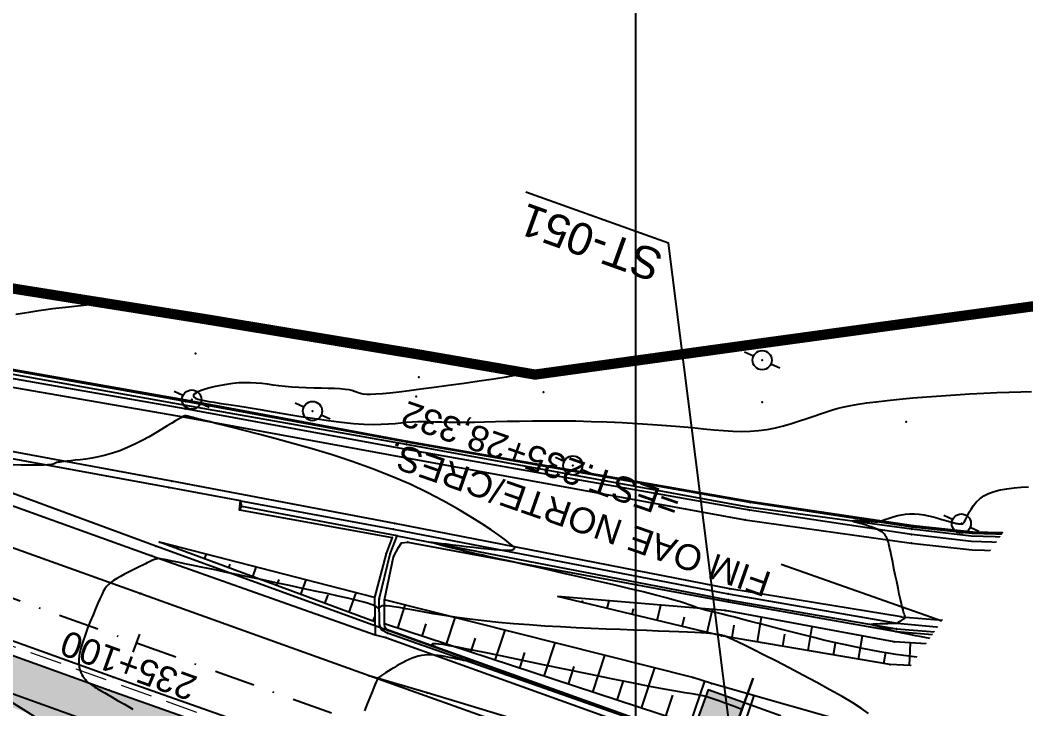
# Model space of a CAD drawing. Header units: metres. Extents: x 820373 to 834957, y 7564678 to 7566875.
# Drawn here: x 821752 to 821830.4, y 7564832.7 to 7564886.4 of the extents above; entities that cross this region are included whole.
import ezdxf
from ezdxf.enums import TextEntityAlignment as Align

# ---------------------------------------------------------------- set-up
doc = ezdxf.new("R2010")
doc.units = ezdxf.units.M
for name, pattern in [('XREF_GEO$0$DASHDOT', [25.4, 12.7, -6.35, 0, -6.35]), ('XREF_GEO$0$DASHED2', [0.375, 0.25, -0.125]), ('XREF_GEO$0$DGNStyle3', [83.551646, 59.679747, -23.871899]), ('XREF_GEO$0$DIVIDE', [1.25, 0.5, -0.25, 0, -0.25, 0, -0.25])]:
    doc.linetypes.add(name, pattern=pattern)
for name, color, linetype in [('P-MALHA-IMPAR', 1, 'Continuous'), ('P-WIPEOUT1', 5, 'Continuous'), ('P-WIPEOUT2', 2, 'Continuous'), ('XREF_GEO$0$F-HZ-BORDO', 165, 'Continuous'), ('XREF_GEO$0$F-HZ-EIXO', 42, 'XREF_GEO$0$DASHDOT'), ('XREF_GEO$0$F-HZ-ESTACA', 73, 'Continuous'), ('XREF_GEO$0$F-HZ-FAIXA-DOMINIO-EXIST', 252, 'XREF_GEO$0$DIVIDE'), ('XREF_GEO$0$F-HZ-PTO-NOTAVEL', 42, 'Continuous'), ('XREF_PAV$0$P-TH01_FXAD_227.95_237.15_C_PAV.TIPO-V', 214, 'Continuous'), ('XREF_SON$0$P-ST_PROGRAMADA', 176, 'Continuous'), ('XREF_TOP$0$T-DI-CERCA_DE_ARAME', 23, 'XREF_TOP$0$CERCA_DE_ARAME'), ('XREF_TOP$0$T-EU-POSTE', 23, 'Continuous'), ('XREF_TOP$0$T-HD-VALETA_SARJETA', 132, 'Continuous'), ('XREF_TOP$0$T-HG-BARRANCO', 23, 'Continuous'), ('XREF_TOP$0$T-HG-CRISTA', 23, 'Continuous'), ('XREF_TOP$0$T-HG-PÉ', 23, 'Continuous'), ('XREF_TOP$0$T-HM-COTA', 252, 'Continuous'), ('XREF_TOP$0$T-HM-CURVA_INTERMEDIÁRIA', 252, 'Continuous'), ('XREF_TOP$0$T-SI-FAIXA', 23, 'Continuous'), ('XREF_TOP$0$T-SV-GUARD_RAIL', 23, 'Continuous'), ('XREF_TOP$0$T-SV-RUA_PAVIMENTADA', 23, 'Continuous')]:
    doc.layers.add(name, color=color, linetype=linetype)
doc.layers.add('XREF_GEO$0$F-HZ-FAIXA', color=11, linetype='XREF_GEO$0$DGNStyle3', lineweight=0)
doc.styles.add('XREF_GEO$0$ARIAL', font='arial.ttf')
doc.styles.add('XREF_SON$0$ARIAL-1', font='arial.ttf')
doc.styles.add('XREF_TOP$0$ROMANS', font='arial.ttf', dxfattribs={"height": 1.5})
doc.styles.add('XREF_TOP$0$Standard', font='arial.ttf')
doc.linetypes.add('XREF_TOP$0$CERCA_DE_ARAME', pattern='A,0.15,-0.05,["X",XREF_TOP$0$Standard,S=0.05,R=0,X=-0.0175,Y=-0.025],-0.05', length=0.25)

# ---------------------------------------------------------------- blocks, each defined once
blk = doc.blocks.new('MALHA-IMPAR')
at = {"layer": 'P-MALHA-IMPAR'}
blk.add_line((821800, 7564698.534), (821800, 7564949.087), dxfattribs=at)
blk = doc.blocks.new('XREF_TOP$0$PONTO')
at = {"layer": 'XREF_TOP$0$T-HM-COTA'}
blk.add_point((0, 0), dxfattribs=at)
blk = doc.blocks.new('XREF_TOP$0$POSTE 01')
for points in [[(-1.5, 0), (-0.75, 0)], [(0.75, 0), (1.5, 0)]]:
    blk.add_lwpolyline(points)
blk.add_circle((0, 0), 0.75)
at = {"style": 'XREF_TOP$0$ROMANS'}
blk.add_attdef('PST', text='', height=1.5, dxfattribs=at).set_placement((2.25, 0), align=Align.MIDDLE_LEFT)
blk = doc.blocks.new('XREF_TOP')
at = {"layer": 'XREF_TOP$0$T-DI-CERCA_DE_ARAME', "ltscale": 20}
for p, q in [((821766.281, 7564863.101, 846.334), (821747.317, 7564866.118, 845.489)), ((821842.453, 7564865.627, 847.536), (821820.689, 7564862.684, 847.13)), ((821783.114, 7564860.313, 846.712), (821766.281, 7564863.101, 846.334)), ((821820.689, 7564862.684, 847.13), (821809.505, 7564861.151, 847.064)), ((821809.505, 7564861.151, 847.064), (821792.159, 7564858.751, 847.027)), ((821792.159, 7564858.751, 847.027), (821783.114, 7564860.313, 846.712))]:
    blk.add_line(p, q, dxfattribs=at)
at = {"layer": 'XREF_TOP$0$T-HD-VALETA_SARJETA'}
for points in [[(821821.543, 7564846.848, 845.857), (821808.916, 7564848.764, 846.529), (821782.155, 7564853.486, 846.913), (821764.923, 7564856.654, 846.984), (821746.526, 7564859.917, 846.492), (821729.817, 7564862.894, 846.08)], [(821821.505, 7564846.686, 845.731), (821808.77, 7564848.423, 846.433), (821782.123, 7564853.29, 846.791), (821764.948, 7564856.344, 846.881), (821746.398, 7564859.663, 846.387), (821729.874, 7564862.645, 846.034)], [(821821.498, 7564846.271, 845.877), (821808.857, 7564848.167, 846.569), (821782.141, 7564852.913, 846.898), (821764.882, 7564856.069, 846.984), (821746.278, 7564859.332, 846.483), (821729.777, 7564862.364, 846.091)], [(821769.109, 7564848.204, 847.188), (821769.193, 7564848.905, 847.168)], [(821844.702, 7564847.909, 844.948), (821840.133, 7564846.892, 845.08), (821835.498, 7564846.258, 845.225), (821830.827, 7564846.011, 845.381), (821826.152, 7564846.154, 845.55), (821821.505, 7564846.686, 845.731)], [(821844.745, 7564848.229, 845.069), (821840.18, 7564847.18, 845.202), (821835.547, 7564846.514, 845.347), (821830.875, 7564846.236, 845.505), (821826.196, 7564846.348, 845.675), (821821.543, 7564846.848, 845.857)], [(821844.872, 7564847.485, 845.076), (821840.267, 7564846.464, 845.212), (821835.597, 7564845.828, 845.36), (821830.89, 7564845.584, 845.52), (821826.179, 7564845.732, 845.693), (821821.498, 7564846.271, 845.877)], [(821781.399, 7564846.168, 847.033), (821807.193, 7564841.188, 846.603), (821820.335, 7564838.931, 845.877)]]:
    blk.add_polyline3d(points, dxfattribs=at)
at = {"layer": 'XREF_TOP$0$T-HD-VALETA_SARJETA', "ltscale": 22}
for points in [[(821769.289, 7564848.467, 847.058), (821769.109, 7564848.204, 847.188), (821781.028, 7564846.044, 847.077), (821780.549, 7564844.787, 847.457), (821779.63, 7564841.368, 847.84), (821779.688, 7564838.469, 848.839), (821780.531, 7564838.251, 848.859), (821803.082, 7564830.135, 849.86)], [(821803.282, 7564830.73, 849.87), (821780.568, 7564838.868, 848.844), (821780.44, 7564839.045, 848.811), (821780.427, 7564839.314, 848.778), (821780.408, 7564841.176, 847.839), (821781.112, 7564844.531, 847.451), (821781.506, 7564845.267, 847.287), (821781.746, 7564845.618, 847.205), (821782.241, 7564845.693, 847.123), (821807.236, 7564841.028, 846.733), (821820.314, 7564838.708, 845.993), (821825.644, 7564838.287, 845.858), (821830.99, 7564838.287, 845.714), (821836.319, 7564838.707, 845.56), (821841.599, 7564839.545, 845.397), (821846.794, 7564840.794, 845.225), (821849.639, 7564841.667, 845.125), (821852.442, 7564842.662, 845.022), (821855.198, 7564843.778, 844.917), (821857.902, 7564845.015, 844.808), (821860.55, 7564846.368, 844.697), (821867.025, 7564847.539, 844.626)], [(821803.178, 7564830.656, 849.728), (821780.642, 7564838.591, 848.727), (821780.21, 7564838.812, 848.665), (821780.024, 7564839.226, 848.604), (821779.994, 7564841.249, 847.668), (821780.873, 7564844.764, 847.25), (821781.399, 7564846.168, 847.033), (821769.289, 7564848.467, 847.058), (821769.193, 7564848.905, 847.168), (821781.114, 7564846.685, 847.135), (821807.207, 7564841.656, 846.753), (821820.366, 7564839.369, 845.999), (821825.671, 7564838.86, 845.851), (821831, 7564838.796, 845.699), (821836.316, 7564839.179, 845.541), (821841.581, 7564840.004, 845.377), (821846.757, 7564841.266, 845.209), (821849.554, 7564842.144, 845.114), (821852.306, 7564843.149, 845.018), (821855.009, 7564844.279, 844.92), (821857.657, 7564845.533, 844.82), (821860.245, 7564846.907, 844.719), (821866.584, 7564848.055, 844.339)], [(821820.335, 7564838.931, 845.877), (821825.643, 7564838.513, 845.724), (821830.967, 7564838.51, 845.568), (821836.275, 7564838.924, 845.41), (821841.535, 7564839.751, 845.249), (821846.713, 7564840.986, 845.086), (821849.543, 7564841.846, 844.994), (821852.332, 7564842.827, 844.902), (821855.076, 7564843.929, 844.808), (821857.769, 7564845.149, 844.714), (821860.407, 7564846.484, 844.619), (821866.774, 7564847.656, 844.489)]]:
    blk.add_polyline3d(points, dxfattribs=at)
at = {"layer": 'XREF_TOP$0$T-HG-BARRANCO'}
for p, q in [((821764.525, 7564845.069), (821764.556, 7564845.153)), ((821766.401, 7564844.376), (821766.534, 7564844.737)), ((821768.277, 7564843.683), (821768.379, 7564843.959)), ((821770.153, 7564842.99), (821770.428, 7564843.735)), ((821772.029, 7564842.296), (821772.202, 7564842.765)), ((821773.905, 7564841.603), (821774.322, 7564842.733)), ((821775.781, 7564840.91), (821776.025, 7564841.571)), ((821777.657, 7564840.216), (821778.217, 7564841.732)), ((821781.453, 7564838.977), (821782.041, 7564840.766)), ((821795.836, 7564840.99), (821795.872, 7564841.138)), ((821797.781, 7564840.522), (821797.923, 7564841.116)), ((821801.67, 7564839.587), (821801.955, 7564840.774)), ((821779.533, 7564839.523), (821779.66, 7564839.868)), ((821799.725, 7564840.054), (821799.832, 7564840.5)), ((821803.614, 7564839.119), (821803.793, 7564839.861)), ((821805.559, 7564838.651), (821805.987, 7564840.432)), ((821809.486, 7564837.903), (821809.814, 7564839.823)), ((821783.354, 7564838.353), (821783.669, 7564839.315)), ((821785.254, 7564837.729), (821785.93, 7564839.788)), ((821807.515, 7564838.24), (821807.681, 7564839.213)), ((821813.429, 7564837.23), (821813.748, 7564839.096)), ((821789.054, 7564836.482), (821789.819, 7564838.81)), ((821811.458, 7564837.566), (821811.619, 7564838.513)), ((821817.372, 7564836.556), (821817.682, 7564838.37)), ((821787.154, 7564837.105), (821787.514, 7564838.202)), ((821792.855, 7564835.234), (821793.708, 7564837.832)), ((821815.401, 7564836.893), (821815.558, 7564837.813)), ((821821.335, 7564836.067), (821821.42, 7564837.835)), ((821825.331, 7564835.876), (821825.412, 7564837.582)), ((821790.954, 7564835.858), (821791.359, 7564837.089)), ((821796.655, 7564833.986), (821797.597, 7564836.854)), ((821819.344, 7564836.22), (821819.496, 7564837.113)), ((821823.333, 7564835.971), (821823.374, 7564836.84)), ((821829.326, 7564835.684), (821829.405, 7564837.33)), ((821794.755, 7564834.61), (821795.203, 7564835.976)), ((821800.455, 7564832.738), (821801.486, 7564835.876)), ((821827.328, 7564835.78), (821827.368, 7564836.618)), ((821798.555, 7564833.362), (821799.048, 7564834.864)), ((821804.254, 7564831.486), (821805.377, 7564834.836)), ((821802.356, 7564832.115), (821802.893, 7564833.751)), ((821808.047, 7564830.215), (821809.222, 7564833.722))]:
    blk.add_line(p, q, dxfattribs=at)
at = {"layer": 'XREF_TOP$0$T-HG-CRISTA'}
for points in [[(821779.668, 7564839.473, 848.493), (821762.886, 7564845.675, 847.57)], [(821850.115, 7564840.674, 845.275), (821844.818, 7564838.181, 845.727), (821832.59, 7564835.528, 846.964), (821819.81, 7564836.14, 847.591), (821806.671, 7564838.384, 848.022), (821793.891, 7564841.457, 847.736)], [(821835.091, 7564819.298, 848.725), (821834.874, 7564820.615, 848.957), (821833.637, 7564821.779, 849.188), (821829.442, 7564823.511, 849.651), (821821.756, 7564825.621, 850.577), (821803.469, 7564831.749, 849.868), (821780.427, 7564839.314, 848.778)]]:
    blk.add_polyline3d(points, dxfattribs=at)
at = {"layer": 'XREF_TOP$0$T-HG-PÉ'}
for points in [[(821779.63, 7564841.368, 847.84), (821762.886, 7564845.675, 847.57)], [(821850.115, 7564840.674, 845.275), (821844.304, 7564839.286, 845.369), (821832.156, 7564837.156, 845.904), (821820.136, 7564837.916, 846.165), (821806.975, 7564840.348, 846.831), (821793.891, 7564841.457, 847.736)], [(821839.608, 7564817.653, 844.47), (821839.265, 7564820.452, 844.929), (821837.87, 7564823.19, 845.388), (821835.316, 7564825.919, 845.848), (821831.894, 7564827.558, 846.307), (821818.308, 7564831.131, 848.144), (821805.907, 7564834.668, 848.701), (821804.449, 7564835.131, 848.379), (821780.408, 7564841.176, 847.839)]]:
    blk.add_polyline3d(points, dxfattribs=at)
at = {"layer": 'XREF_TOP$0$T-HM-CURVA_INTERMEDIÁRIA', "flags": 128}
for points in [[(821758.785, 7564864.294), (821757.2, 7564864.159), (821755.799, 7564864.017), (821754.567, 7564863.87), (821753.484, 7564863.722), (821752.534, 7564863.577), (821751.698, 7564863.437)], [(821830.656, 7564837.168), (821830.312, 7564837.201), (821829.93, 7564837.238), (821829.513, 7564837.279), (821829.066, 7564837.325), (821828.592, 7564837.376), (821828.096, 7564837.432), (821827.581, 7564837.493), (821827.053, 7564837.559), (821826.515, 7564837.629), (821825.974, 7564837.703), (821825.434, 7564837.78), (821824.902, 7564837.859), (821824.383, 7564837.938), (821823.881, 7564838.017), (821823.404, 7564838.096), (821822.954, 7564838.172), (821822.535, 7564838.246), (821822.148, 7564838.316), (821821.795, 7564838.383), (821821.477, 7564838.444), (821821.196, 7564838.5), (821820.954, 7564838.549), (821820.752, 7564838.591), (821820.59, 7564838.626), (821820.461, 7564838.655), (821820.358, 7564838.679), (821820.27, 7564838.702), (821820.191, 7564838.723), (821820.112, 7564838.747), (821820.025, 7564838.773), (821819.92, 7564838.805), (821819.793, 7564838.843), (821819.646, 7564838.886), (821819.485, 7564838.933), (821819.317, 7564838.982), (821819.147, 7564839.031), (821818.981, 7564839.078), (821818.825, 7564839.123), (821818.685, 7564839.162), (821818.566, 7564839.195), (821818.471, 7564839.223), (821818.403, 7564839.245), (821818.363, 7564839.264), (821818.355, 7564839.278), (821818.38, 7564839.29), (821818.44, 7564839.301), (821818.538, 7564839.31), (821818.675, 7564839.318), (821818.843, 7564839.326), (821819.032, 7564839.334), (821819.234, 7564839.341), (821819.438, 7564839.347), (821819.635, 7564839.353), (821819.816, 7564839.358), (821819.972, 7564839.362), (821820.096, 7564839.365), (821820.188, 7564839.368), (821820.255, 7564839.37), (821820.3, 7564839.371), (821820.327, 7564839.372), (821820.341, 7564839.372), (821820.347, 7564839.372), (821820.348, 7564839.372), (821820.348, 7564839.372), (821820.349, 7564839.372), (821820.349, 7564839.373), (821820.35, 7564839.373), (821820.351, 7564839.374), (821820.352, 7564839.375), (821820.354, 7564839.376), (821820.356, 7564839.379), (821820.359, 7564839.381), (821820.364, 7564839.385), (821820.372, 7564839.391), (821820.384, 7564839.399), (821820.401, 7564839.41), (821820.423, 7564839.424), (821820.453, 7564839.443), (821820.491, 7564839.466), (821820.538, 7564839.494), (821820.591, 7564839.526), (821820.649, 7564839.561), (821820.709, 7564839.598), (821820.769, 7564839.634), (821820.827, 7564839.669), (821820.879, 7564839.701), (821820.924, 7564839.73), (821820.96, 7564839.753), (821820.987, 7564839.774), (821821.005, 7564839.792), (821821.015, 7564839.81), (821821.019, 7564839.83), (821821.016, 7564839.854), (821821.007, 7564839.882), (821820.993, 7564839.918), (821820.974, 7564839.962), (821820.949, 7564840.024), (821820.918, 7564840.111), (821820.88, 7564840.232), (821820.833, 7564840.396), (821820.776, 7564840.609), (821820.709, 7564840.882), (821820.631, 7564841.222), (821820.541, 7564841.633), (821820.442, 7564842.101), (821820.338, 7564842.604), (821820.231, 7564843.124), (821820.126, 7564843.64), (821820.026, 7564844.133), (821819.933, 7564844.583), (821819.852, 7564844.969), (821819.785, 7564845.278), (821819.73, 7564845.516), (821819.686, 7564845.693), (821819.65, 7564845.821), (821819.62, 7564845.912), (821819.593, 7564845.976), (821819.567, 7564846.025), (821819.541, 7564846.07), (821819.511, 7564846.121), (821819.476, 7564846.178), (821819.432, 7564846.241), (821819.378, 7564846.308), (821819.311, 7564846.378), (821819.228, 7564846.45), (821819.126, 7564846.524), (821819.004, 7564846.597), (821818.86, 7564846.67), (821818.698, 7564846.741), (821818.522, 7564846.81), (821818.338, 7564846.876), (821818.149, 7564846.939), (821817.962, 7564846.997), (821817.78, 7564847.052), (821817.609, 7564847.101), (821817.453, 7564847.145), (821817.313, 7564847.183), (821817.19, 7564847.217), (821817.086, 7564847.246), (821817, 7564847.271), (821816.935, 7564847.292), (821816.89, 7564847.31), (821816.868, 7564847.326), (821816.867, 7564847.339), (821816.889, 7564847.349), (821816.931, 7564847.357), (821816.994, 7564847.362), (821817.075, 7564847.365), (821817.173, 7564847.366), (821817.289, 7564847.364), (821817.421, 7564847.359), (821817.567, 7564847.352), (821817.723, 7564847.343), (821817.884, 7564847.332), (821818.044, 7564847.321), (821818.2, 7564847.31), (821818.344, 7564847.299), (821818.474, 7564847.29), (821818.582, 7564847.282), (821818.667, 7564847.277), (821818.73, 7564847.274), (821818.775, 7564847.273), (821818.806, 7564847.274), (821818.828, 7564847.276), (821818.843, 7564847.279), (821818.857, 7564847.282), (821818.874, 7564847.287), (821818.896, 7564847.291), (821818.927, 7564847.298), (821818.972, 7564847.308), (821819.032, 7564847.323), (821819.111, 7564847.345), (821819.213, 7564847.376), (821819.341, 7564847.416), (821819.497, 7564847.469), (821819.685, 7564847.533), (821819.903, 7564847.606), (821820.148, 7564847.681), (821820.419, 7564847.752), (821820.713, 7564847.814), (821821.029, 7564847.862), (821821.363, 7564847.889), (821821.714, 7564847.89), (821822.078, 7564847.862), (821822.45, 7564847.809), (821822.821, 7564847.736), (821823.185, 7564847.65), (821823.535, 7564847.556), (821823.863, 7564847.462), (821824.161, 7564847.373), (821824.424, 7564847.294), (821824.645, 7564847.232), (821824.827, 7564847.185), (821824.974, 7564847.15), (821825.093, 7564847.127), (821825.186, 7564847.112), (821825.26, 7564847.104), (821825.318, 7564847.101), (821825.366, 7564847.1), (821825.407, 7564847.101), (821825.445, 7564847.107), (821825.483, 7564847.125), (821825.524, 7564847.16), (821825.57, 7564847.218), (821825.625, 7564847.303), (821825.691, 7564847.422), (821825.772, 7564847.58), (821825.87, 7564847.779), (821825.99, 7564848.012), (821826.139, 7564848.267), (821826.322, 7564848.533), (821826.543, 7564848.798), (821826.81, 7564849.052), (821827.126, 7564849.284), (821827.499, 7564849.481), (821827.93, 7564849.636), (821828.411, 7564849.754), (821828.931, 7564849.842), (821829.48, 7564849.908), (821830.045, 7564849.96), (821830.616, 7564850.004)], [(821791.384, 7564858.885), (821791.205, 7564858.808), (821790.692, 7564858.697), (821789.912, 7564858.56), (821788.929, 7564858.403), (821787.809, 7564858.235), (821786.617, 7564858.064), (821785.418, 7564857.896), (821784.278, 7564857.741), (821783.249, 7564857.604), (821782.338, 7564857.486), (821781.539, 7564857.389), (821780.845, 7564857.311), (821780.251, 7564857.254), (821779.751, 7564857.216), (821779.339, 7564857.199), (821779.008, 7564857.202), (821778.75, 7564857.226), (821778.548, 7564857.265), (821778.38, 7564857.316), (821778.227, 7564857.375), (821778.069, 7564857.437), (821777.884, 7564857.498), (821777.653, 7564857.553), (821777.355, 7564857.599), (821776.976, 7564857.632), (821776.525, 7564857.654), (821776.018, 7564857.67), (821775.472, 7564857.682), (821774.901, 7564857.694), (821774.321, 7564857.71), (821773.748, 7564857.734), (821773.197, 7564857.768), (821772.681, 7564857.816), (821772.196, 7564857.873), (821771.735, 7564857.934), (821771.29, 7564857.994), (821770.854, 7564858.047), (821770.421, 7564858.089), (821769.983, 7564858.114), (821769.533, 7564858.118), (821769.067, 7564858.095), (821768.591, 7564858.049), (821768.118, 7564857.984), (821767.656, 7564857.903), (821767.217, 7564857.811), (821766.811, 7564857.712), (821766.449, 7564857.609), (821766.14, 7564857.506), (821765.894, 7564857.407), (821765.711, 7564857.312), (821765.59, 7564857.222), (821765.53, 7564857.136), (821765.528, 7564857.055), (821765.584, 7564856.979), (821765.697, 7564856.908), (821765.865, 7564856.842), (821766.088, 7564856.78), (821766.372, 7564856.719), (821766.725, 7564856.656), (821767.155, 7564856.587), (821767.67, 7564856.508), (821768.277, 7564856.415), (821768.984, 7564856.304), (821769.798, 7564856.172), (821770.722, 7564856.018), (821771.732, 7564855.846), (821772.8, 7564855.667), (821773.897, 7564855.487), (821774.995, 7564855.317), (821776.064, 7564855.163), (821777.076, 7564855.035), (821778.002, 7564854.941), (821778.82, 7564854.887), (821779.539, 7564854.867), (821780.172, 7564854.875), (821780.734, 7564854.903), (821781.24, 7564854.944), (821781.705, 7564854.99), (821782.143, 7564855.033), (821782.569, 7564855.067), (821782.996, 7564855.086), (821783.433, 7564855.091), (821783.888, 7564855.086), (821784.369, 7564855.075), (821784.884, 7564855.061), (821785.44, 7564855.047), (821786.046, 7564855.038), (821786.709, 7564855.036), (821787.435, 7564855.045), (821788.224, 7564855.062), (821789.074, 7564855.083), (821789.982, 7564855.106), (821790.947, 7564855.127), (821791.966, 7564855.144), (821793.037, 7564855.152), (821794.159, 7564855.149), (821795.326, 7564855.132), (821796.525, 7564855.101), (821797.738, 7564855.059), (821798.949, 7564855.005), (821800.141, 7564854.942), (821801.297, 7564854.871), (821802.402, 7564854.793), (821803.437, 7564854.708), (821804.391, 7564854.62), (821805.271, 7564854.533), (821806.086, 7564854.454), (821806.848, 7564854.388), (821807.567, 7564854.343), (821808.255, 7564854.323), (821808.922, 7564854.336), (821809.578, 7564854.387), (821810.232, 7564854.48), (821810.882, 7564854.61), (821811.522, 7564854.767), (821812.147, 7564854.945), (821812.752, 7564855.135), (821813.331, 7564855.329), (821813.88, 7564855.519), (821814.394, 7564855.696), (821814.87, 7564855.855), (821815.326, 7564855.996), (821815.78, 7564856.123), (821816.254, 7564856.237), (821816.767, 7564856.343), (821817.339, 7564856.443), (821817.989, 7564856.539), (821818.739, 7564856.635), (821819.601, 7564856.732), (821820.56, 7564856.83), (821821.593, 7564856.926), (821822.68, 7564857.018), (821823.798, 7564857.105), (821824.924, 7564857.183), (821826.038, 7564857.252), (821827.116, 7564857.31), (821828.14, 7564857.354), (821829.103, 7564857.386), (821830.002, 7564857.409), (821830.831, 7564857.426)], [(821827.057, 7564832.621), (821827.51, 7564833.034), (821827.999, 7564833.437), (821828.482, 7564833.828), (821828.916, 7564834.2), (821829.257, 7564834.549), (821829.462, 7564834.869), (821829.489, 7564835.156), (821829.306, 7564835.407), (821828.936, 7564835.623), (821828.414, 7564835.809), (821827.773, 7564835.967), (821827.049, 7564836.102), (821826.277, 7564836.218), (821825.49, 7564836.317), (821824.724, 7564836.404), (821824.005, 7564836.482), (821823.332, 7564836.554), (821822.693, 7564836.624), (821822.079, 7564836.693), (821821.479, 7564836.764), (821820.884, 7564836.841), (821820.283, 7564836.926), (821819.666, 7564837.021), (821819.025, 7564837.13), (821818.358, 7564837.252), (821817.667, 7564837.386), (821816.952, 7564837.534), (821816.213, 7564837.693), (821815.453, 7564837.865), (821814.67, 7564838.048), (821813.867, 7564838.242), (821813.046, 7564838.446), (821812.216, 7564838.657), (821811.39, 7564838.87), (821810.579, 7564839.082), (821809.795, 7564839.288), (821809.05, 7564839.483), (821808.356, 7564839.664), (821807.724, 7564839.826), (821807.163, 7564839.967), (821806.67, 7564840.089), (821806.239, 7564840.193), (821805.864, 7564840.284), (821805.538, 7564840.364), (821805.254, 7564840.437), (821805.008, 7564840.505), (821804.792, 7564840.572), (821804.596, 7564840.641), (821804.397, 7564840.715), (821804.167, 7564840.801), (821803.877, 7564840.903), (821803.5, 7564841.024), (821803.007, 7564841.171), (821802.372, 7564841.347), (821801.566, 7564841.558), (821800.575, 7564841.805), (821799.431, 7564842.08), (821798.184, 7564842.375), (821796.881, 7564842.678), (821795.569, 7564842.98), (821794.296, 7564843.27), (821793.108, 7564843.539), (821792.054, 7564843.776), (821791.169, 7564843.974), (821790.436, 7564844.137), (821789.828, 7564844.272), (821789.317, 7564844.385), (821788.874, 7564844.482), (821788.473, 7564844.572), (821788.084, 7564844.66), (821787.679, 7564844.753), (821787.239, 7564844.856), (821786.772, 7564844.967), (821786.294, 7564845.081), (821785.824, 7564845.195), (821785.378, 7564845.305), (821784.972, 7564845.406), (821784.624, 7564845.495), (821784.35, 7564845.568), (821784.164, 7564845.621), (821784.067, 7564845.655), (821784.057, 7564845.672), (821784.132, 7564845.672), (821784.29, 7564845.657), (821784.53, 7564845.63), (821784.85, 7564845.59), (821785.246, 7564845.54), (821785.715, 7564845.481), (821786.239, 7564845.416), (821786.797, 7564845.348), (821787.368, 7564845.281), (821787.932, 7564845.217), (821788.468, 7564845.159), (821788.954, 7564845.111), (821789.372, 7564845.075), (821789.704, 7564845.055), (821789.958, 7564845.047), (821790.145, 7564845.051), (821790.278, 7564845.063), (821790.368, 7564845.081), (821790.428, 7564845.103), (821790.469, 7564845.126), (821790.503, 7564845.149), (821790.537, 7564845.17), (821790.557, 7564845.2), (821790.545, 7564845.25), (821790.481, 7564845.332), (821790.346, 7564845.459), (821790.121, 7564845.641), (821789.788, 7564845.891), (821789.326, 7564846.221), (821788.723, 7564846.638), (821787.979, 7564847.132), (821787.103, 7564847.685), (821786.102, 7564848.284), (821784.983, 7564848.912), (821783.754, 7564849.553), (821782.421, 7564850.193), (821780.991, 7564850.815), (821779.478, 7564851.407), (821777.912, 7564851.963), (821776.331, 7564852.48), (821774.771, 7564852.956), (821773.271, 7564853.388), (821771.866, 7564853.774), (821770.593, 7564854.11), (821769.49, 7564854.394), (821768.582, 7564854.625), (821767.856, 7564854.807), (821767.287, 7564854.949), (821766.85, 7564855.057), (821766.519, 7564855.137), (821766.271, 7564855.197), (821766.08, 7564855.243), (821765.922, 7564855.282), (821765.775, 7564855.321), (821765.637, 7564855.359), (821765.507, 7564855.395), (821765.385, 7564855.429), (821765.274, 7564855.459), (821765.172, 7564855.486), (821765.08, 7564855.507), (821764.999, 7564855.521), (821764.926, 7564855.529), (821764.855, 7564855.524), (821764.773, 7564855.502), (821764.671, 7564855.459), (821764.538, 7564855.388), (821764.364, 7564855.287), (821764.137, 7564855.148), (821763.848, 7564854.968), (821763.489, 7564854.745), (821763.068, 7564854.486), (821762.595, 7564854.203), (821762.079, 7564853.907), (821761.531, 7564853.609), (821760.962, 7564853.321), (821760.381, 7564853.053), (821759.8, 7564852.817), (821759.227, 7564852.621), (821758.669, 7564852.463), (821758.133, 7564852.338), (821757.623, 7564852.241), (821757.147, 7564852.167), (821756.709, 7564852.112), (821756.316, 7564852.07), (821755.974, 7564852.036), (821755.687, 7564852.007), (821755.45, 7564851.98), (821755.258, 7564851.956), (821755.105, 7564851.933), (821754.985, 7564851.911), (821754.893, 7564851.889), (821754.821, 7564851.867), (821754.765, 7564851.843), (821754.717, 7564851.818), (821754.665, 7564851.792), (821754.597, 7564851.766), (821754.5, 7564851.742), (821754.361, 7564851.72), (821754.168, 7564851.702), (821753.907, 7564851.689), (821753.565, 7564851.682), (821753.136, 7564851.681), (821752.632, 7564851.685), (821752.073, 7564851.693), (821751.476, 7564851.702)], [(821751.316, 7564833.224), (821752.287, 7564832.638), (821753.151, 7564832.089), (821753.87, 7564831.592), (821754.408, 7564831.159), (821754.725, 7564830.803), (821754.796, 7564830.534), (821754.648, 7564830.344), (821754.318, 7564830.221), (821753.847, 7564830.153), (821753.273, 7564830.129), (821752.634, 7564830.135), (821751.97, 7564830.161)], [(821818.148, 7564832.326), (821817.594, 7564832.71), (821816.919, 7564833.144), (821816.09, 7564833.637), (821815.137, 7564834.178), (821814.101, 7564834.746), (821813.024, 7564835.322), (821811.948, 7564835.886), (821810.916, 7564836.419), (821809.969, 7564836.902), (821809.149, 7564837.315), (821808.489, 7564837.644), (821807.977, 7564837.894), (821807.594, 7564838.077), (821807.32, 7564838.203), (821807.132, 7564838.285), (821807.012, 7564838.332), (821806.938, 7564838.355), (821806.89, 7564838.367), (821806.851, 7564838.376), (821806.815, 7564838.385), (821806.78, 7564838.393), (821806.744, 7564838.401), (821806.703, 7564838.41), (821806.657, 7564838.421), (821806.603, 7564838.433), (821806.537, 7564838.447), (821806.457, 7564838.463), (821806.353, 7564838.482), (821806.214, 7564838.502), (821806.029, 7564838.525), (821805.787, 7564838.549), (821805.476, 7564838.574), (821805.087, 7564838.6), (821804.607, 7564838.628), (821804.029, 7564838.656), (821803.356, 7564838.685), (821802.595, 7564838.716), (821801.753, 7564838.748), (821800.834, 7564838.783), (821799.847, 7564838.821), (821798.797, 7564838.863), (821797.691, 7564838.908), (821796.537, 7564838.957), (821795.345, 7564839.012), (821794.13, 7564839.074), (821792.905, 7564839.144), (821791.682, 7564839.224), (821790.474, 7564839.315), (821789.294, 7564839.418), (821788.156, 7564839.536), (821787.071, 7564839.667), (821786.047, 7564839.808), (821785.091, 7564839.955), (821784.209, 7564840.101), (821783.408, 7564840.241), (821782.695, 7564840.371), (821782.076, 7564840.485), (821781.557, 7564840.578), (821781.143, 7564840.647), (821780.823, 7564840.693), (821780.585, 7564840.719), (821780.414, 7564840.73), (821780.299, 7564840.727), (821780.225, 7564840.716), (821780.181, 7564840.698), (821780.152, 7564840.678), (821780.127, 7564840.658), (821780.106, 7564840.639), (821780.086, 7564840.621), (821780.067, 7564840.605), (821780.05, 7564840.59), (821780.033, 7564840.576), (821780.017, 7564840.565), (821780.001, 7564840.555), (821779.984, 7564840.548), (821779.967, 7564840.543), (821779.95, 7564840.542), (821779.932, 7564840.543), (821779.912, 7564840.549), (821779.892, 7564840.56), (821779.871, 7564840.575), (821779.849, 7564840.595), (821779.823, 7564840.622), (821779.778, 7564840.656), (821779.699, 7564840.701), (821779.568, 7564840.758), (821779.368, 7564840.83), (821779.082, 7564840.919), (821778.695, 7564841.027), (821778.187, 7564841.156), (821777.55, 7564841.308), (821776.797, 7564841.48), (821775.946, 7564841.668), (821775.018, 7564841.87), (821774.033, 7564842.081), (821773.009, 7564842.298), (821771.967, 7564842.518), (821770.927, 7564842.736), (821769.906, 7564842.951), (821768.917, 7564843.158), (821767.972, 7564843.355), (821767.083, 7564843.541), (821766.261, 7564843.713), (821765.518, 7564843.868), (821764.866, 7564844.004), (821764.316, 7564844.119), (821763.875, 7564844.211), (821763.533, 7564844.282), (821763.275, 7564844.334), (821763.087, 7564844.369), (821762.954, 7564844.39), (821762.86, 7564844.399), (821762.792, 7564844.399), (821762.734, 7564844.392), (821762.674, 7564844.381), (821762.612, 7564844.365), (821762.549, 7564844.347), (821762.487, 7564844.327), (821762.426, 7564844.306), (821762.37, 7564844.285), (821762.319, 7564844.264), (821762.275, 7564844.245), (821762.239, 7564844.227), (821762.204, 7564844.209), (821762.162, 7564844.186), (821762.107, 7564844.157), (821762.03, 7564844.116), (821761.924, 7564844.062), (821761.782, 7564843.99), (821761.596, 7564843.899), (821761.362, 7564843.785), (821761.088, 7564843.652), (821760.787, 7564843.504), (821760.47, 7564843.345), (821760.151, 7564843.179), (821759.841, 7564843.011), (821759.553, 7564842.845), (821759.298, 7564842.685), (821759.085, 7564842.532), (821758.908, 7564842.38), (821758.759, 7564842.218), (821758.627, 7564842.037), (821758.503, 7564841.826), (821758.377, 7564841.575), (821758.242, 7564841.275), (821758.086, 7564840.916), (821757.904, 7564840.492), (821757.702, 7564840.016), (821757.492, 7564839.503), (821757.283, 7564838.97), (821757.085, 7564838.433), (821756.909, 7564837.909), (821756.765, 7564837.414), (821756.662, 7564836.964), (821756.609, 7564836.573), (821756.6, 7564836.238), (821756.626, 7564835.954), (821756.679, 7564835.717), (821756.751, 7564835.52), (821756.832, 7564835.358), (821756.916, 7564835.227), (821756.993, 7564835.12), (821757.057, 7564835.033), (821757.109, 7564834.963), (821757.152, 7564834.905), (821757.191, 7564834.858), (821757.228, 7564834.817), (821757.266, 7564834.78), (821757.31, 7564834.743), (821757.362, 7564834.704), (821757.424, 7564834.659), (821757.497, 7564834.608), (821757.578, 7564834.554), (821757.666, 7564834.497), (821757.759, 7564834.437), (821757.857, 7564834.376), (821757.957, 7564834.314), (821758.058, 7564834.254), (821758.161, 7564834.192), (821758.279, 7564834.124), (821758.427, 7564834.038), (821758.62, 7564833.927), (821758.873, 7564833.781), (821759.203, 7564833.59), (821759.623, 7564833.346), (821760.15, 7564833.04), (821760.794, 7564832.665)], [(821808.264, 7564832.628), (821807.609, 7564832.882), (821807.015, 7564833.112), (821806.484, 7564833.31), (821806.018, 7564833.473), (821805.614, 7564833.597), (821805.236, 7564833.693), (821804.841, 7564833.774), (821804.385, 7564833.853), (821803.826, 7564833.945), (821803.119, 7564834.062), (821802.223, 7564834.219), (821801.094, 7564834.429), (821799.707, 7564834.701), (821798.114, 7564835.022), (821796.383, 7564835.378), (821794.584, 7564835.751), (821792.786, 7564836.126), (821791.06, 7564836.487), (821789.473, 7564836.817), (821788.096, 7564837.099), (821786.981, 7564837.323), (821786.112, 7564837.491), (821785.457, 7564837.611), (821784.982, 7564837.691), (821784.654, 7564837.737), (821784.441, 7564837.759), (821784.31, 7564837.763), (821784.228, 7564837.756), (821784.168, 7564837.746), (821784.127, 7564837.732), (821784.108, 7564837.713), (821784.114, 7564837.688), (821784.148, 7564837.655), (821784.213, 7564837.614), (821784.312, 7564837.564), (821784.448, 7564837.502), (821784.623, 7564837.429), (821784.828, 7564837.347), (821785.057, 7564837.259), (821785.3, 7564837.167), (821785.548, 7564837.074), (821785.794, 7564836.983), (821786.029, 7564836.896), (821786.243, 7564836.818), (821786.43, 7564836.748), (821786.592, 7564836.689), (821786.729, 7564836.638), (821786.845, 7564836.594), (821786.942, 7564836.558), (821787.023, 7564836.527), (821787.088, 7564836.502), (821787.142, 7564836.481), (821787.186, 7564836.463), (821787.22, 7564836.448), (821787.244, 7564836.436), (821787.259, 7564836.427), (821787.264, 7564836.42), (821787.259, 7564836.415), (821787.245, 7564836.412), (821787.221, 7564836.41), (821787.188, 7564836.41), (821787.146, 7564836.411), (821787.096, 7564836.413), (821787.039, 7564836.416), (821786.975, 7564836.421), (821786.906, 7564836.427), (821786.832, 7564836.434), (821786.754, 7564836.443), (821786.672, 7564836.454), (821786.585, 7564836.467), (821786.489, 7564836.482), (821786.381, 7564836.501), (821786.259, 7564836.524), (821786.121, 7564836.552), (821785.962, 7564836.585), (821785.782, 7564836.625), (821785.578, 7564836.67), (821785.352, 7564836.719), (821785.111, 7564836.768), (821784.856, 7564836.813), (821784.594, 7564836.853), (821784.327, 7564836.882), (821784.06, 7564836.899), (821783.798, 7564836.899), (821783.543, 7564836.881), (821783.295, 7564836.844), (821783.053, 7564836.79), (821782.814, 7564836.72), (821782.577, 7564836.635), (821782.34, 7564836.537), (821782.103, 7564836.426), (821781.862, 7564836.304), (821781.619, 7564836.173), (821781.375, 7564836.035), (821781.137, 7564835.895), (821780.909, 7564835.756), (821780.695, 7564835.622), (821780.5, 7564835.496), (821780.329, 7564835.383), (821780.187, 7564835.287), (821780.076, 7564835.207), (821779.988, 7564835.133), (821779.916, 7564835.05), (821779.849, 7564834.944), (821779.779, 7564834.801), (821779.696, 7564834.607), (821779.591, 7564834.347), (821779.454, 7564834.007), (821779.281, 7564833.578), (821779.077, 7564833.079), (821778.852, 7564832.533)]]:
    blk.add_lwpolyline(points, dxfattribs=at)
at = {"layer": 'XREF_TOP$0$T-SI-FAIXA'}
for points in [[(821592.064, 7564906.6, 838.707), (821614.376, 7564898.647, 840.079), (821632.434, 7564892.317, 841.038), (821650.304, 7564885.833, 841.966), (821668.466, 7564879.46, 842.882), (821686.532, 7564873.403, 843.944), (821708.827, 7564866.878, 845.111), (821727.509, 7564862.243, 846.03), (821734.637, 7564860.741, 846.307), (821735.054, 7564860.743, 846.298), (821746.164, 7564858.681, 846.565), (821764.881, 7564855.419, 847.006), (821782.138, 7564852.266, 846.963), (821808.516, 7564847.423, 846.632), (821821.497, 7564845.6, 845.898), (821826.225, 7564845.075, 845.716), (821830.981, 7564844.946, 845.546), (821835.732, 7564845.212, 845.389), (821840.444, 7564845.874, 845.244), (821845.088, 7564846.924, 845.111), (821851.38, 7564848.922, 844.956), (821857.618, 7564851.972, 844.802)], [(821856.493, 7564807.571, 852.003), (821838.402, 7564814.048, 851.384), (821820.231, 7564820.532, 850.729), (821801.937, 7564827.138, 849.975), (821779.23, 7564835.247, 848.971), (821761.34, 7564841.667, 848.129), (821743.437, 7564848.103, 847.216), (821725.766, 7564854.449, 846.316), (821707.183, 7564861.072, 845.281), (821685.192, 7564868.858, 844.1), (821667.559, 7564875.32, 843.072), (821648.948, 7564881.922, 842.057), (821630.928, 7564888.409, 841.158), (821613.331, 7564894.812, 840.185), (821591.439, 7564902.729, 838.851)], [(821854.116, 7564800.967, 852.014), (821854.112, 7564800.969, 852.014), (821836.326, 7564807.429, 851.414), (821817.256, 7564814.336, 850.74), (821799.779, 7564820.585, 849.953), (821776.872, 7564828.949, 848.981), (821759.28, 7564835.166, 848.161), (821741.395, 7564841.58, 847.254), (821722.358, 7564848.361, 846.254), (821704.98, 7564854.545, 845.271), (821682.487, 7564862.582, 843.994), (821664.411, 7564869.052, 843.01), (821646.388, 7564875.488, 841.973), (821628.16, 7564882.08, 841.095), (821610.18, 7564888.596, 840.135), (821588.019, 7564896.526, 838.829)], [(821820.684, 7564839.854, 846.011), (821807.323, 7564842.044, 846.769), (821781.219, 7564847.128, 847.136), (821763.84, 7564850.427, 847.133), (821745.179, 7564853.889, 846.84), (821733.687, 7564856.301, 846.509), (821726.531, 7564857.864, 846.199), (821707.735, 7564862.613, 845.246), (821692.62, 7564866.522, 844.487), (821685.192, 7564868.858, 844.1)], [(821820.684, 7564839.854, 846.011), (821825.877, 7564839.455, 845.851), (821831.085, 7564839.465, 845.691), (821836.276, 7564839.882, 845.531), (821841.419, 7564840.705, 845.371), (821846.481, 7564841.928, 845.232), (821849.283, 7564842.79, 845.121), (821852.044, 7564843.774, 845.031), (821854.759, 7564844.88, 844.941), (821857.423, 7564846.104, 844.851), (821860.03, 7564847.444, 844.761)], [(821826.739, 7564820.862, 850.842), (821820.764, 7564822.744, 850.649), (821802.425, 7564828.279, 849.926), (821783.755, 7564833.945, 849.189), (821779.23, 7564835.247, 848.971)]]:
    blk.add_polyline3d(points, dxfattribs=at)
at = {"layer": 'XREF_TOP$0$T-SV-GUARD_RAIL', "elevation": 848.695}
blk.add_lwpolyline([(821780.681, 7564838.803), (821762.592, 7564845.383)], dxfattribs=at)
at = {"layer": 'XREF_TOP$0$T-SV-GUARD_RAIL'}
for points in [[(821764.948, 7564856.748, 846.88), (821746.516, 7564859.992, 846.464), (821733.515, 7564862.615, 846.196)], [(821809.053, 7564848.84, 846.51), (821782.209, 7564853.531, 846.86), (821764.948, 7564856.748, 846.88)], [(821762.592, 7564845.383, 847.66), (821742.659, 7564852.721, 846.867)], [(821821.649, 7564846.951, 845.874), (821809.053, 7564848.84, 846.51)], [(821844.709, 7564848.348, 845.085), (821840.173, 7564847.301, 845.218), (821835.568, 7564846.634, 845.364), (821830.925, 7564846.353, 845.522), (821826.274, 7564846.458, 845.692), (821821.649, 7564846.951, 845.874)], [(821803.193, 7564830.715, 849.741), (821780.681, 7564838.803, 848.695)]]:
    blk.add_polyline3d(points, dxfattribs=at)
at = {"layer": 'XREF_TOP$0$T-SV-RUA_PAVIMENTADA', "ltscale": 22}
for points in [[(821587.764, 7564895.811, 838.818), (821609.888, 7564887.7, 840.093), (821627.853, 7564881.085, 841.039), (821646.258, 7564874.63, 841.935), (821664.073, 7564868.051, 842.979), (821682.127, 7564861.698, 843.93), (821704.79, 7564853.621, 845.215), (821722.004, 7564847.361, 846.193), (821740.972, 7564840.626, 847.192), (821758.949, 7564834.152, 848.085), (821776.627, 7564827.875, 848.938), (821799.485, 7564819.619, 849.896), (821819.996, 7564812.319, 850.801)], [(821769.193, 7564848.905, 847.168), (821763.618, 7564849.952, 847.151), (821745.139, 7564853.327, 846.843), (821736.532, 7564854.868, 846.604), (821735.54, 7564854.746, 846.612), (821736.226, 7564854.114, 846.658), (821744.432, 7564851.046, 847.08), (821762.296, 7564844.611, 847.976), (821779.688, 7564838.469, 848.839)]]:
    blk.add_polyline3d(points, dxfattribs=at)
at = {"layer": 'XREF_TOP$0$T-EU-POSTE', "rotation": 155.5308673040815}
for p in [(821809.853, 7564859.874, 847.685), (821765.398, 7564856.8, 847.037), (821774.813, 7564855.907, 847.207), (821795.101, 7564851.667, 846.564), (821825.377, 7564847.135, 846.019)]:
    blk.add_blockref('XREF_TOP$0$POSTE 01', p, dxfattribs=at)
at = {"layer": 'XREF_TOP$0$T-HM-COTA', "rotation": 155.5308333333333}
for p in [(821766.281, 7564863.101, 846.334), (821820.689, 7564862.684, 847.13), (821809.505, 7564861.151, 847.064), (821765.695, 7564860.402, 846.835), (821783.114, 7564860.313, 846.712), (821809.853, 7564859.874, 847.685), (821792.159, 7564858.751, 847.027), (821783.095, 7564858.538, 846.701), (821782.891, 7564857.041, 847.146), (821792.813, 7564857.39, 847.25), (821764.923, 7564856.654, 846.984), (821764.948, 7564856.748, 846.88), (821764.948, 7564856.344, 846.881), (821765.398, 7564856.8, 847.037), (821809.846, 7564856.594, 847.259), (821764.882, 7564856.069, 846.984), (821774.813, 7564855.907, 847.207), (821764.881, 7564855.419, 847.006), (821821.084, 7564855.06, 846.675), (821782.123, 7564853.29, 846.791), (821782.155, 7564853.486, 846.913), (821782.209, 7564853.531, 846.86), (821782.141, 7564852.913, 846.898), (821782.138, 7564852.266, 846.963), (821795.101, 7564851.667, 846.564), (821763.84, 7564850.427, 847.133), (821763.618, 7564849.952, 847.151), (821769.193, 7564848.905, 847.168), (821769.289, 7564848.467, 847.058), (821808.77, 7564848.423, 846.433), (821808.916, 7564848.764, 846.529), (821809.053, 7564848.84, 846.51), (821769.109, 7564848.204, 847.188), (821808.857, 7564848.167, 846.569), (821781.219, 7564847.128, 847.136), (821808.516, 7564847.423, 846.632), (821821.649, 7564846.951, 845.874), (821825.377, 7564847.135, 846.019), (821781.114, 7564846.685, 847.135), (821781.399, 7564846.168, 847.033), (821821.498, 7564846.271, 845.877), (821821.505, 7564846.686, 845.731), (821821.543, 7564846.848, 845.857), (821762.592, 7564845.383, 847.66), (821762.886, 7564845.675, 847.57), (821781.028, 7564846.044, 847.077), (821782.241, 7564845.693, 847.123), (821821.497, 7564845.6, 845.898), (821762.296, 7564844.611, 847.976), (821780.549, 7564844.787, 847.457), (821780.873, 7564844.764, 847.25), (821781.112, 7564844.531, 847.451), (821761.34, 7564841.667, 848.129), (821761.438, 7564841.68, 848.156), (821779.63, 7564841.368, 847.84), (821807.207, 7564841.656, 846.753), (821807.323, 7564842.044, 846.769), (821779.994, 7564841.249, 847.668), (821780.408, 7564841.176, 847.839), (821807.193, 7564841.188, 846.603), (821807.236, 7564841.028, 846.733), (821806.975, 7564840.348, 846.831), (821820.684, 7564839.854, 846.011), (821780.024, 7564839.226, 848.604), (821780.427, 7564839.314, 848.778), (821820.366, 7564839.369, 845.999), (821779.688, 7564838.469, 848.839), (821780.531, 7564838.251, 848.859), (821780.568, 7564838.868, 848.844), (821780.642, 7564838.591, 848.727), (821780.681, 7564838.803, 848.695), (821806.671, 7564838.384, 848.022), (821820.314, 7564838.708, 845.993), (821820.335, 7564838.931, 845.877), (821820.136, 7564837.916, 846.165), (821819.81, 7564836.14, 847.591), (821759.28, 7564835.166, 848.161), (821779.23, 7564835.247, 848.971), (821804.449, 7564835.131, 848.379), (821805.907, 7564834.668, 848.701), (821758.949, 7564834.152, 848.085), (821783.755, 7564833.945, 849.189)]:
    blk.add_blockref('XREF_TOP$0$PONTO', p, dxfattribs=at)
blk = doc.blocks.new('XREF_SON$0$P-ST_PROGRAMADA')
at = {"layer": 'XREF_SON$0$P-ST_PROGRAMADA'}
h = blk.add_hatch(color=256, dxfattribs=at)
h.dxf.hatch_style = 1
h.paths.add_polyline_path([(0, 0), (0, 3), (-3, 3), (-3, 0)])
h = blk.add_hatch(color=256, dxfattribs=at)
h.dxf.hatch_style = 1
h.paths.add_polyline_path([(0, -3), (3, -3), (3, 0), (0, 0)])
at = {"layer": 'XREF_SON$0$P-ST_PROGRAMADA', "lineweight": 30}
for p, q in [((0, 5.041), (0, -5.041)), ((-5.041, 0), (5.041, 0))]:
    blk.add_line(p, q, dxfattribs=at)
at = {"layer": 'XREF_SON$0$P-ST_PROGRAMADA'}
blk.add_lwpolyline([(-3, 3), (-3, -3), (3, -3), (3, 3)], close=True, dxfattribs=at)
blk.add_point((0, 0), dxfattribs=at)
blk.add_point((0, 0), dxfattribs=at)
at = {"layer": 'XREF_SON$0$P-ST_PROGRAMADA', "style": 'XREF_SON$0$ARIAL-1'}
blk.add_attdef('NOME', text='', height=2.5, rotation=0.00027, dxfattribs=at).set_placement((8.449, 8.029), align=Align.BOTTOM_LEFT)
blk = doc.blocks.new('XREF_SON')
at = {"layer": 'XREF_SON$0$P-ST_PROGRAMADA'}
blk.add_lwpolyline([(821807.441, 7564830.332), (821802.552, 7564868.987), (821791.438, 7564872.987)], dxfattribs=at)
ref = blk.add_blockref('XREF_SON$0$P-ST_PROGRAMADA', (821807.441, 7564830.332), dxfattribs=dict(at, rotation=160.2064746284142))
ref.add_attrib('NOME', 'ST-051', dxfattribs={"height": 2.5, "rotation": 160.20675, "style": 'XREF_SON$0$ARIAL-1'}).set_placement((821802.552, 7564868.987), align=Align.BOTTOM_LEFT)
blk = doc.blocks.new('XREF_GEO$0$AeccTickLine')
at = {"layer": 'XREF_GEO$0$F-HZ-ESTACA', "lineweight": -2}
blk.add_line((0, 1), (0, -1), dxfattribs=at)
blk = doc.blocks.new('XREF_GEO')
at = {"layer": 'XREF_GEO$0$F-HZ-BORDO'}
blk.add_lwpolyline([(821852.819, 7564797.362), (821452.134, 7564941.567)], dxfattribs=at)
at = {"layer": 'XREF_GEO$0$F-HZ-EIXO', "linetype": 'XREF_GEO$0$DASHDOT', "lineweight": -3, "ltscale": 0.25, "flags": 128}
blk.add_lwpolyline([(821855.189, 7564803.949), (821177.727, 7565047.763)], dxfattribs=at)
at = {"layer": 'XREF_GEO$0$F-HZ-FAIXA', "linetype": 'XREF_GEO$0$DASHED2', "ltscale": 10, "flags": 128}
blk.add_lwpolyline([(821854.004, 7564800.655), (821453.319, 7564944.86, -0.00559), (821390.531, 7564968.253, 0.00559), (821327.597, 7564991.701), (821271.142, 7565012.018, 0.00559), (821207.699, 7565034.053, -0.002741), (821176.608, 7565044.653)], format="xyb", dxfattribs=at)
at = {"layer": 'XREF_GEO$0$F-HZ-FAIXA-DOMINIO-EXIST', "ltscale": 5, "const_width": 0.8, "flags": 128}
blk.add_lwpolyline([(821854.728, 7564873.406), (821853.523, 7564869.163), (821852.015, 7564867.517), (821849.996, 7564866.658), (821842.453, 7564865.627), (821820.689, 7564862.684), (821809.505, 7564861.151), (821792.159, 7564858.751), (821783.114, 7564860.313), (821766.281, 7564863.101), (821747.317, 7564866.118), (821732.397, 7564868.441), (821711.597, 7564876.062), (821691.179, 7564883.484), (821671.951, 7564890.47), (821654.219, 7564896.916), (821637.41, 7564903.03), (821619.048, 7564909.703), (821596.505, 7564917.923), (821577.964, 7564924.595), (821560.812, 7564931.002), (821547.668, 7564935.801), (821543.9, 7564940.271), (821542.407, 7564942.862), (821525.934, 7564961.884), (821491.611, 7565080.604), (821482.747, 7565111.263)], dxfattribs=at)
at = {"layer": 'XREF_GEO$0$F-HZ-PTO-NOTAVEL', "linetype": 'Continuous', "lineweight": -3}
blk.add_lwpolyline([(821828.531, 7564813.543), (821845.898, 7564831.75), (821811.336, 7564843.936)], dxfattribs=at)
at = {"layer": 'XREF_GEO$0$F-HZ-ESTACA', "linetype": 'Continuous', "lineweight": -3, "xscale": 0.75, "yscale": 0.75, "zscale": 0.75, "rotation": 160.2064746284848}
blk.add_blockref('XREF_GEO$0$AeccTickLine', (821761.097, 7564837.812), dxfattribs=at)
at = {"layer": 'XREF_GEO$0$F-HZ-ESTACA', "linetype": 'Continuous', "lineweight": -3, "insert": (821760.126, 7564835.116), "char_height": 2, "attachment_point": 2, "rotation": 160.20647, "style": 'XREF_GEO$0$ARIAL'}
blk.add_mtext('{\\fArial|b0|i0|c0|p34;235+100}', dxfattribs=at)
at = {"layer": 'XREF_GEO$0$F-HZ-PTO-NOTAVEL', "linetype": 'Continuous', "lineweight": -3, "insert": (821811.918, 7564846.76), "char_height": 2, "attachment_point": 7, "rotation": 160.75951, "style": 'XREF_GEO$0$ARIAL'}
blk.add_mtext('\\pxqr;FIM OAE NORTE/CRES.\\P=EST.235+28,332', dxfattribs=at)
blk = doc.blocks.new('XREF_PAV')
at = {"layer": 'XREF_PAV$0$P-TH01_FXAD_227.95_237.15_C_PAV.TIPO-V'}
h = blk.add_hatch(color=256, dxfattribs=at)
h.dxf.hatch_style = 1
edge = h.paths.add_edge_path()
edge.add_line((821289.891, 7565002.789), (821286.787, 7565003.9))
edge.add_line((821286.787, 7565003.9), (821267.645, 7565010.838))
edge.add_line((821267.645, 7565010.838), (821249.496, 7565017.326))
edge.add_line((821249.496, 7565017.326), (821229.565, 7565024.458))
edge.add_line((821229.565, 7565024.458), (821211.612, 7565030.985))
edge.add_line((821211.612, 7565030.985), (821193.345, 7565037.622))
edge.add_line((821193.345, 7565037.622), (821176.302, 7565043.804))
edge.add_line((821176.302, 7565043.804), (821175.084, 7565040.419))
edge.add_arc((822159.114, 7567875.5), 3001, 250.858597, 251.487674)
edge.add_arc((820254.062, 7562185.968), 2999, 70.206475, 71.487674, ccw=False)
edge.add_line((821269.618, 7565007.784), (821326.073, 7564987.466))
edge.add_arc((820310.517, 7562165.65), 2999, 68.925275, 70.206475, ccw=False)
edge.add_arc((822468.028, 7567764.324), 3001, 248.925275, 250.206475)
edge.add_line((821451.795, 7564940.626), (821821.613, 7564807.53))
edge.add_line((821821.613, 7564807.53), (821824.64, 7564810.16))
edge.add_line((821824.64, 7564810.16), (821825.024, 7564810.495))
edge.add_line((821825.024, 7564810.495), (821819.996, 7564812.319))
edge.add_line((821819.996, 7564812.319), (821799.485, 7564819.619))
edge.add_line((821799.485, 7564819.619), (821776.627, 7564827.875))
edge.add_line((821776.627, 7564827.875), (821758.949, 7564834.152))
edge.add_line((821758.949, 7564834.152), (821740.972, 7564840.626))
edge.add_line((821740.972, 7564840.626), (821722.004, 7564847.361))
edge.add_line((821722.004, 7564847.361), (821704.79, 7564853.621))
edge.add_line((821704.79, 7564853.621), (821682.127, 7564861.698))
edge.add_line((821682.127, 7564861.698), (821669.793, 7564866.038))
edge.add_line((821669.793, 7564866.038), (821664.073, 7564868.051))
edge.add_line((821664.073, 7564868.051), (821646.258, 7564874.63))
edge.add_line((821646.258, 7564874.63), (821627.853, 7564881.085))
edge.add_line((821627.853, 7564881.085), (821609.888, 7564887.7))
edge.add_line((821609.888, 7564887.7), (821587.764, 7564895.811))
edge.add_line((821587.764, 7564895.811), (821569.565, 7564902.095))
edge.add_line((821569.565, 7564902.095), (821551.728, 7564908.684))
edge.add_line((821551.728, 7564908.684), (821533.171, 7564915.36))
edge.add_line((821533.171, 7564915.36), (821514.215, 7564922.227))
edge.add_line((821514.215, 7564922.227), (821493.198, 7564929.568))
edge.add_line((821493.198, 7564929.568), (821476.254, 7564935.716))
edge.add_line((821476.254, 7564935.716), (821457.399, 7564942.494))
edge.add_line((821457.399, 7564942.494), (821439.579, 7564948.954))
edge.add_line((821439.579, 7564948.954), (821421.515, 7564955.504))
edge.add_line((821421.515, 7564955.504), (821399.271, 7564963.439))
edge.add_line((821399.271, 7564963.439), (821381.915, 7564969.772))
edge.add_line((821381.915, 7564969.772), (821363.37, 7564976.497))
edge.add_line((821363.37, 7564976.497), (821344.074, 7564983.486))
edge.add_line((821344.074, 7564983.486), (821326.014, 7564989.913))
edge.add_line((821326.014, 7564989.913), (821304.889, 7564997.423))
edge.add_line((821304.889, 7564997.423), (821302.356, 7564998.329))
edge.add_line((821302.356, 7564998.329), (821289.891, 7565002.789))

msp = doc.modelspace()

# ---------------------------------------------------------------- block references
at = {"ltscale": 100}
for name in ['XREF_PAV', 'XREF_GEO', 'XREF_TOP', 'XREF_SON']:
    msp.add_blockref(name, (0, 0), dxfattribs=at)
at = {"layer": 'P-MALHA-IMPAR'}
msp.add_blockref('MALHA-IMPAR', (0, 0), dxfattribs=at)

# ---------------------------------------------------------------- next in the draw order: wipeouts: each hides what was drawn before it
msp.add_wipeout([(821903.692, 7564938.717), (821940.285, 7564913.415), (821855.732, 7564678.477), (821815.273, 7564693.038)]).dxf.layer = 'P-WIPEOUT2'

# ---------------------------------------------------------------- next in the draw order: wipeouts: each hides what was drawn before it
msp.add_wipeout([(821762.014, 7564750.062), (821821.094, 7564709.212), (821903.692, 7564938.717), (821896.091, 7564943.973)]).dxf.layer = 'P-WIPEOUT1'

doc.saveas('drawing.dxf')
